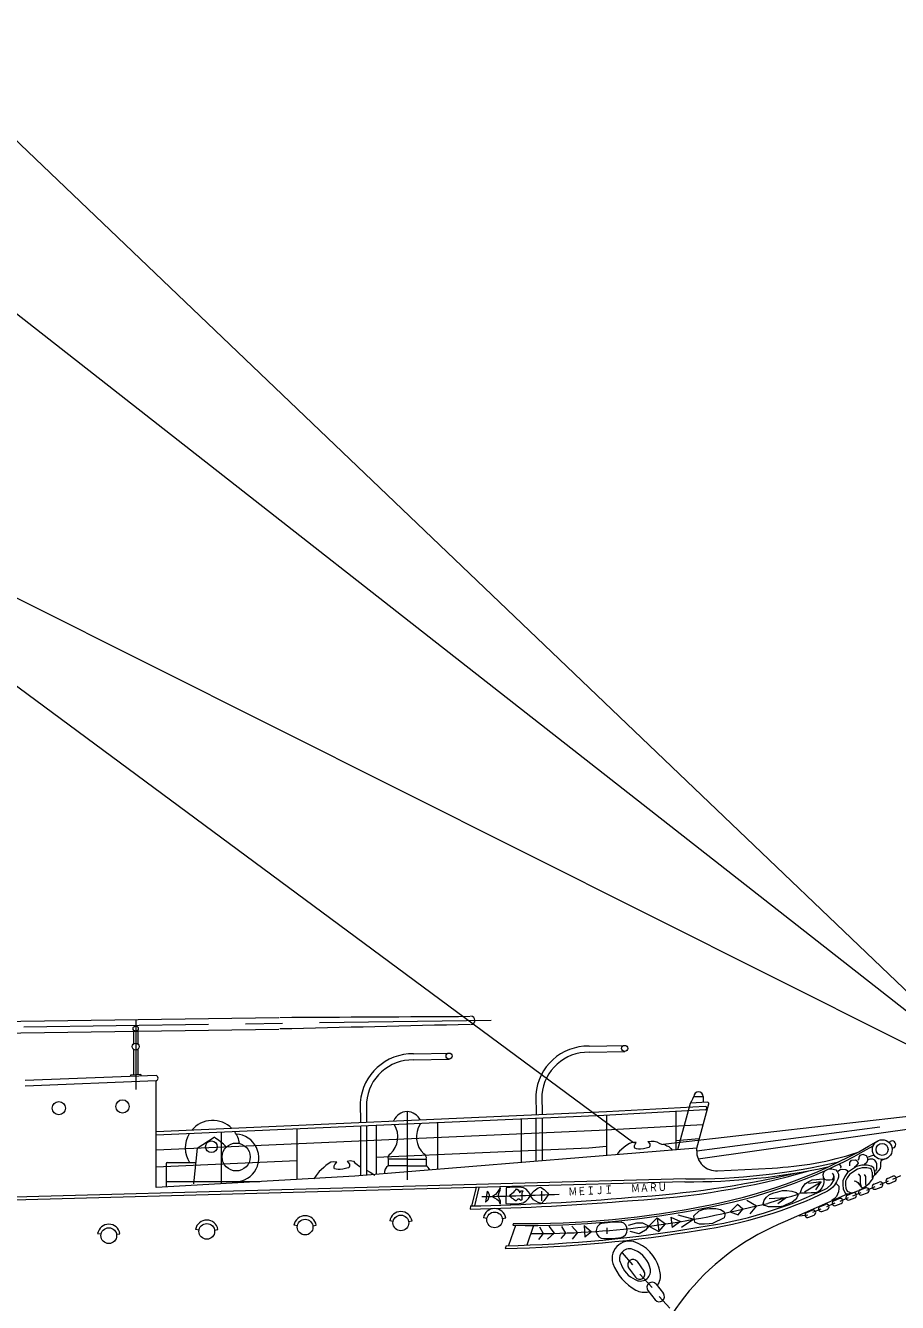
# Model space of a CAD drawing. Units: millimetres, scale not verified. Extents: x -51050 to 51050, y -29701 to 29699.
# Drawn here: x 18273 to 33251, y -16412 to 5522 of the extents above; entities that cross this region are included whole.
import ezdxf
from ezdxf.enums import TextEntityAlignment as Align

# ---------------------------------------------------------------- set-up
doc = ezdxf.new("R2010")
doc.units = ezdxf.units.MM
doc.header["$LTSCALE"] = 100
doc.linetypes.add('USER1', pattern=[50.8, 31.75, -6.35, 6.35, -6.35])
doc.layers.add('0-3_keijou', color=7, linetype='Continuous', lineweight=18)
doc.layers.add('0-6_center', color=7, linetype='USER1', lineweight=18)
doc.styles.add('ＭＳ ゴシック', font='')
doc.styles.get('ＭＳ ゴシック').set_extended_font_data('MS Gothic')

msp = doc.modelspace()

# ---------------------------------------------------------------- linework, layer by layer
at = {"layer": '0-3_keijou'}
for p, q in [((16756.5, -11601.3), (22623.8, -11515.3)), ((16759.4, -11801.3), (22626.7, -11715.2)), ((20130.5, -11734.4), (20130.5, -11968.3)), ((20200.1, -11734.4), (20200.1, -11968.3)), ((27955.2, -12009.5), (28564, -11995.9)), ((20130.5, -12066.1), (20130.5, -12503.5)), ((20200.1, -12066.1), (20200.1, -12500.7)), ((24937.4, -12246.8), (25550.8, -12233.2)), ((24939.7, -12141.8), (25548.5, -12128.3)), ((27952.9, -12114.4), (28566.3, -12100.9)), ((20255.2, -12498.5), (20075.4, -12505.7)), ((20255.2, -12498.5), (20255.2, -12522.3)), ((20517, -12511.9), (18267.3, -12601.4)), ((20517, -12605.4), (18267.3, -12694.9)), ((20075.4, -12505.7), (20075.4, -12529.5)), ((27039.7, -12843), (27042.7, -13193.3)), ((27144.7, -12842.1), (27147.7, -13188.7)), ((29220, -13695.3), (36239.8, -12891.8)), ((28253.4, -13140.2), (20517, -13479.8)), ((24024.2, -12975.4), (24027.2, -13325.7)), ((24129.2, -12974.5), (24132.1, -13321.1)), ((29953, -13102.4), (28205.8, -13200.5)), ((29949.9, -13046.5), (28253.4, -13140.2)), ((29446.9, -13130.8), (29446.9, -13789.5)), ((29478.2, -13787), (29693.8, -12990.6)), ((29988.3, -12974.2), (29693.8, -12990.6)), ((29802.7, -13760.4), (30008.7, -12999.4)), ((29830, -13947.7), (36258, -13032.2)), ((28205.8, -13200.5), (20517, -13538.1)), ((24132.1, -13379.4), (24132.1, -14224.3)), ((24299.4, -13372), (24299.4, -14210.6)), ((25352, -13325.8), (25352, -14124.5)), ((26787.9, -13262.8), (26787.9, -14007)), ((27042.2, -13251.6), (27042.2, -13986.2)), ((27147.7, -13247), (27147.7, -13977.6)), ((29910.6, -13361.6), (28126.3, -13461)), ((28253.5, -13197.8), (28253.5, -13887.1)), ((28126.3, -13461), (20517, -13795)), ((21221.4, -13764.1), (21513.1, -13575.9)), ((21635.6, -13489), (21635.6, -14374.7)), ((22935.3, -13431.9), (22935.3, -14298.9)), ((24026.7, -13384), (24026.7, -14232.9)), ((21221.4, -13764.1), (21159.2, -14377.2)), ((27948.4, -13760.8), (24299.4, -13921)), ((28253.5, -13735.7), (27948.4, -13760.8)), ((29844.9, -13604.5), (29446.9, -13637.3)), ((22935.3, -13980.9), (20517, -14087.1)), ((20691.6, -14030.2), (20691.6, -14429.8)), ((20711.6, -14010.2), (21196.5, -14010.2)), ((24500.6, -13951.5), (24500.6, -14063.9)), ((24828.7, -13952.6), (24500.6, -13952.6)), ((24828.7, -13952.6), (25156.8, -13952.6)), ((25156.8, -13951.5), (25156.8, -14063.9)), ((24828.7, -14063.9), (24500.6, -14063.9)), ((24828.7, -14063.9), (25156.8, -14063.9)), ((30158.8, -14149.3), (31097.9, -14103.1)), ((33078.7, -14284.8), (33170.3, -14244.7)), ((33173.2, -14294.7), (33310.7, -14232)), ((20691.6, -14336), (22299.7, -14336)), ((26627.6, -14420.2), (22453.5, -14534.7)), ((26643.1, -14370.5), (22469.1, -14485)), ((26013.5, -14437.1), (25936.9, -14754.5)), ((26060, -14435.8), (25983.4, -14753.5)), ((29599.8, -14338.7), (26627.6, -14420.2)), ((29615.4, -14288.9), (26643.1, -14370.5)), ((31655.3, -14511.6), (31938.7, -14341.6)), ((32610.9, -14480.3), (32704.7, -14445.8)), ((32862, -14423.4), (32720.3, -14488)), ((32846, -14381.3), (32939.4, -14345.7)), ((32878, -14465.4), (32971.4, -14429.8)), ((32955.4, -14387.8), (33096.7, -14326)), ((33114.7, -14367.2), (33206.3, -14327.2)), ((22453.5, -14534.7), (18279.5, -14649.2)), ((22469.1, -14485), (18295.1, -14599.4)), ((26201.5, -14502.6), (26175.2, -14689)), ((27138.7, -14500.2), (27138, -14665.1)), ((31347.8, -14609.1), (31026.6, -14710.6)), ((32158.3, -14663.9), (32251.8, -14628.3)), ((32267.8, -14670.3), (32409.1, -14608.5)), ((32392.6, -14566.7), (32485.6, -14530)), ((32425.5, -14650.4), (32518.6, -14613.8)), ((32486.6, -14580.1), (32626.4, -14522.5)), ((32641.9, -14564.8), (32735.8, -14530.2)), ((25919.2, -14754.9), (25913.9, -14807.8)), ((30827.6, -14750.9), (31026.6, -14710.6)), ((31560.2, -14923), (31710.4, -14905.4)), ((31692.4, -14867.1), (31784.4, -14828)), ((31727.5, -14950), (31819.6, -14910.9)), ((31799, -14862.7), (31938.8, -14805.1)), ((31923.2, -14762.8), (32017.1, -14728.3)), ((31954.3, -14847.3), (32048.2, -14812.8)), ((32174.3, -14705.9), (32032.6, -14770.5)), ((32190.3, -14748), (32283.8, -14712.4)), ((22942.7, -15094.5), (22883.6, -15084.1)), ((23208.6, -15094.5), (23267.7, -15084.1)), ((24587.8, -15022.9), (24528.7, -15012.5)), ((24853.7, -15022.9), (24912.8, -15012.5)), ((26198, -14970.3), (26139, -14959.9)), ((26463.9, -14970.3), (26523, -14959.9)), ((26687.4, -15088.1), (26570.6, -15436.7)), ((26655.7, -15053.3), (26644.2, -15087.5)), ((26998.7, -15089.3), (26885.5, -15427)), ((27867.8, -15089), (27882.1, -15293.1)), ((28257.7, -15133), (28261.3, -15234.2)), ((29123.2, -14959.1), (29154.9, -15195.6)), ((29359.8, -14946.9), (29381.7, -15122.4)), ((29750.2, -14932.4), (29767.7, -15030.7)), ((19570.9, -15241.1), (19511.8, -15230.7)), ((19836.8, -15241.1), (19895.8, -15230.7)), ((21253.9, -15167.9), (21194.8, -15157.5)), ((21519.8, -15167.9), (21578.9, -15157.5)), ((26526.9, -15437.7), (26510.6, -15486.1)), ((28706.3, -15763.8), (28525.3, -15562.3)), ((28779.3, -15711.2), (28896.3, -15873.4)), ((28633.3, -15816.5), (28750.3, -15978.7)), ((29036.6, -16153.8), (28823.3, -15926.1)), ((28965.6, -16209), (29088.4, -16366.9)), ((29107.7, -16098.5), (29230.5, -16256.4)), ((29340.4, -16513.2), (29159.4, -16311.6))]:
    msp.add_line(p, q, dxfattribs=at)
for points in [[(11034.4, 10153.4), (11039, 10103.6), (11238.2, 10122.4), (35419.2, -12985.7), (11792.3, 5524.1)], [(35419.2, -12985.7), (11792, -1142), (28719.4, -13664.2)], [(29802.7, -13805), (29802.7, -13760.4), (23927.3, -14241), (20517, -14440), (20517, -12605.4)], [(29693.8, -12990.6), (29716.7, -12946.2), (29735.3, -12912.1), (29752.3, -12874.9), (29915, -12874.9), (29915, -12978.3)], [(28965.4, -13645.6), (28996.4, -13685.2), (28999.9, -13723.2), (28986.1, -13752.5), (28955, -13757.7), (28886, -13771.4), (28839.4, -13778.3), (28804.9, -13778.3), (28768.7, -13774.9), (28742.8, -13764.5), (28734.2, -13747.3), (28735.9, -13718), (28748, -13692.1), (28763.5, -13662.8), (28735.9, -13662.8), (28694.5, -13666.2), (28649.7, -13681.8), (28601.4, -13711.1), (28555.6, -13745.4), (28513.4, -13783.5), (28478.9, -13814.6), (28449.6, -13849.1), (28434.8, -13872.3)], [(28965.4, -13645.6), (29018.4, -13640.4), (29069.4, -13642.5), (29117.3, -13655.3), (29157.7, -13678.7), (29198.8, -13691.8), (29255, -13701.2), (29289.7, -13719.9), (29321.8, -13735.9), (29360.6, -13769.3), (29382.1, -13794.8)], [(23797.2, -13985.3), (23836.6, -14035.2), (23840.1, -14073.1), (23826.3, -14102.4), (23795.2, -14107.6), (23726.2, -14121.4), (23679.7, -14128.3), (23645.2, -14128.3), (23608.9, -14124.8), (23583.1, -14114.5), (23574.4, -14097.2), (23576.2, -14067.9), (23588.2, -14042.1), (23620.2, -14004.2), (23568.9, -13998.8), (23517.6, -14002.4), (23473.5, -14029.4), (23429.4, -14060), (23395.8, -14095.3), (23353.6, -14133.5), (23319.1, -14164.5), (23265.1, -14232.4), (23227.8, -14286.2)], [(23797.2, -13985.3), (23850.1, -13975.5), (23905.7, -13987.8), (23932.7, -14012.4), (23968, -14040.9), (23999.9, -14064.4), (24026.7, -14085.3)], [(33032.7, -13950.8), (32972.7, -13974.8), (32957.9, -14014.2), (32957.9, -14070.9), (32955.4, -14110.4), (32925.8, -14147.3), (32896.2, -14181.9), (32860.4, -14219.2), (32836.6, -14248.9), (32823, -14291.5), (32795.9, -14324.5), (32753.3, -14378.7), (32706.8, -14421.3), (32660, -14451.6), (32602.2, -14487.1), (32546, -14508.4), (32509.2, -14522), (32466.6, -14537.5), (32422, -14549.1), (32385.5, -14550.7)], [(32431.4, -14065.1), (32433.2, -14008.1), (32462.5, -13970.1), (32533.4, -13959.7), (32561, -13978.7), (32576.6, -14018.4), (32557.6, -14044.4), (32536.8, -14070.3), (32514.4, -14089.3)], [(32668.7, -13872.1), (32639.5, -13876.7), (32603, -13889.8), (32588.3, -13916.1), (32586.9, -13945.3), (32572.3, -13970.2)], [(32668.7, -13872.1), (32711.4, -13888.9), (32739, -13930.3), (32735.6, -13977), (32711.4, -14021.9), (32692.4, -14039.2), (32680.3, -14044.4)], [(32881.1, -14154.8), (32899.7, -14110.1), (32899.7, -14065.5), (32897.8, -14030.1), (32884.8, -14002.2), (32860.6, -13966.9), (32829, -13952), (32808.5, -13952), (32776.9, -13952), (32745.3, -13961.3)], [(32752.9, -13913), (32815.1, -13885.4), (32847.9, -13882)], [(24132.1, -14138.1), (24132.6, -14138.3), (24193.1, -14171.9), (24272.1, -14224)], [(32860.4, -14219.2), (32865.1, -14172.5), (32846.4, -14102.6), (32799.8, -14069.9), (32729.8, -14056), (32641.1, -14056), (32547.8, -14079.3), (32459.2, -14135.2), (32393.9, -14181.9), (32347.2, -14247.1), (32314.6, -14321.8), (32314.6, -14391.7), (32319.2, -14461.7), (32351.9, -14536.3), (32385.5, -14550.7), (31321.3, -15024.4)], [(32152.2, -14243.2), (32149.3, -14277.1), (32128.7, -14303.6), (32089.6, -14313.9), (32032.7, -14313.9), (32003.6, -14300.7), (31979.9, -14263.7), (31977.2, -14216.1), (31989.1, -14172.5), (32022.2, -14138.1), (32073.2, -14115.8), (32126.6, -14114.4), (32194, -14131.6), (32217.8, -14164.6), (32236.3, -14208.2), (32237.6, -14259.7), (32228.2, -14295.1), (32204, -14342.3), (32172.3, -14395.2), (32138.4, -14431.1), (32100.4, -14467), (32053.7, -14497.3)], [(32045.7, -14449.4), (32112.5, -14387.1), (32162.4, -14305.6), (32166.9, -14255.8), (32153.3, -14212.8), (32135.2, -14192.5), (32147.1, -14214.5), (32152.2, -14243.2)], [(32234.7, -14158.5), (32267.1, -14129.5), (32308, -14121), (32362.6, -14126.1), (32388.1, -14143.1), (32400.1, -14161.9), (32401.8, -14167)], [(32281.5, -14104.6), (32282.9, -14075.4), (32272.7, -14057.8), (32261, -14041.7), (32250.8, -14041.7)], [(32819.5, -14176.2), (32807.2, -14130), (32781.7, -14112.2), (32725.3, -14101), (32646.7, -14101), (32565.7, -14121.2), (32484.3, -14172.6), (32426.1, -14214.1), (32386.6, -14269.5), (32359.6, -14331.2), (32359.6, -14390.2), (32363.6, -14450.8), (32386, -14501.9), (32467.9, -14537)], [(32576.4, -14202.8), (32609.6, -14242.7), (32609.6, -14295.9), (32611.9, -14362.4), (32629.6, -14424.4), (32660, -14451.6)], [(32680.6, -14211.6), (32705, -14251.5), (32705, -14298.1), (32705, -14360.1), (32706.8, -14421.3)], [(32819.5, -14176.2), (32819.5, -14217.8), (32819.5, -14264.9), (32823, -14291.5)], [(18279.5, -14649.2), (14105.5, -14763.7), (9809.9, -14826.4), (4272.9, -14960.7), (2130.2, -14997.1), (-3174.3, -15108.3), (-6614.3, -15144.5), (-10504.1, -15164.5), (-13428.2, -15170.6), (-14589.5, -15156.2), (-17183.6, -15123.4), (-22464.5, -15033.7), (-28625.4, -14909.7), (-31773.6, -14853.8), (-34556.7, -14790), (-36864.9, -14729.5), (-38087, -14679.7), (-39402.4, -14645.5), (-40252.8, -14601.3), (-41344.7, -14509.5), (-41865.9, -14445), (-42111.6, -14390.2)], [(26427.5, -14438.7), (26408.6, -14474.4), (26376.6, -14523.3), (26348.4, -14559.1), (26314.5, -14579.8), (26295.7, -14591.1), (26331.4, -14613.7), (26371, -14636.3), (26389.8, -14655.1), (26408.6, -14679.6), (26418.1, -14709.7), (26425.6, -14726.6)], [(26427.5, -14438.7), (26418.6, -14493.2), (26402.9, -14531.4), (26392.5, -14569.6), (26392.5, -14585.3), (26397.7, -14600.9), (26408.1, -14625.2), (26423.8, -14660), (26423.8, -14684.3), (26425.6, -14726.6)], [(31848, -14477.6), (31938.7, -14341.6), (31723.3, -14371.8)], [(32205.7, -14373.3), (32243.2, -14415.9), (32246.6, -14453.4), (32238.1, -14514.8), (32205.7, -14589.8), (32166.5, -14632.4), (32123.9, -14661.4)], [(32508.1, -14324), (32537.8, -14331.6), (32569.8, -14354.5), (32594.2, -14388), (32629.6, -14424.4)], [(18295.1, -14599.4), (14121.1, -14713.9), (9825.5, -14776.6)], [(26201.5, -14502.6), (26227.9, -14532.8), (26237.3, -14562.9), (26239.2, -14589.2), (26227.9, -14613.7), (26212.8, -14653.2), (26175.2, -14689)], [(30663.2, -14657.4), (30827.6, -14750.9), (30713.6, -14891.6)], [(31045.5, -14625.6), (31347.8, -14609.1), (31194.3, -14720)], [(31347.8, -14609.1), (31437.8, -14586.2), (31510.6, -14562.5), (31573.5, -14541.5)], [(29480.4, -14909.6), (29754.8, -14983.9), (29542.1, -15123.1)], [(29750.2, -14932.4), (29842.3, -14840.8), (29926.5, -14808.2), (30024.4, -14800.1), (30130.4, -14800.1), (30209.2, -14816.4), (30255.4, -14843.5), (30288.1, -14878.8), (30288.1, -14914.2), (30271.7, -14957.6), (30220.1, -14987.5), (30130.4, -15025.6), (30073.3, -15055.4), (30019, -15060.9), (29937.4, -15069), (29850.4, -15066.3), (29767.7, -15030.7)], [(27103.2, -15112.7), (27164.5, -15227.8), (27084.2, -15333.5)], [(27264.6, -15103.2), (27353.1, -15224.9), (27240.9, -15324)], [(27483.1, -15110.4), (27547.7, -15219.4), (27468.9, -15312.1)], [(27656.5, -15100.9), (27754.8, -15210.9), (27666, -15326.4)], [(27867.8, -15089), (27995.8, -15197.5), (27882.1, -15293.1)], [(28175, -15052.8), (28315.5, -15032.9), (28428.4, -15026.6), (28511.3, -15032.9)], [(28981.1, -15103.1), (28878.4, -15048.3), (28766.8, -15048.3), (28627.4, -15088.1)], [(28981.1, -15103.1), (28922.2, -15171.7), (28814.6, -15235.4), (28659.2, -15195.6)], [(28981.1, -15103.1), (29123.2, -14959.1), (29268.1, -15063.6)], [(28981.1, -15103.1), (29154.9, -15195.6), (29268.1, -15063.6)], [(29359.8, -14946.9), (29527.2, -15023.1), (29381.7, -15122.4)], [(28212.7, -15315.3), (28307.5, -15312.5), (28408.9, -15306.8), (28504.6, -15295.4)]]:
    msp.add_lwpolyline(points, dxfattribs=at)
for points in [[(26529.4, -14441.8), (26522.3, -14713.7), (26600.3, -14715.8), (26690.2, -14716.1), (26751.7, -14711.3), (26819.7, -14700), (26865.3, -14671.1), (26915, -14628.6), (26933.9, -14593.1), (26943.7, -14570.6), (26933.9, -14541.1), (26910.2, -14508), (26872.4, -14467.8), (26827.4, -14444.1), (26754.1, -14429.9), (26657.1, -14429.9)], [(26816.9, -14492.8), (26798.8, -14533.7), (26798.8, -14576.9), (26798.8, -14620.1), (26798.8, -14651.9), (26782.8, -14658.7), (26751, -14638.2), (26732.8, -14638.2), (26719.2, -14649.6), (26698.7, -14667.8), (26687.4, -14667.8), (26669.2, -14649.6), (26648.7, -14631.4), (26626, -14620.1), (26614.6, -14611), (26585.1, -14586), (26594.2, -14570.1), (26635.1, -14536), (26660.1, -14515.5), (26680.5, -14495.1), (26696.5, -14476.9), (26705.6, -14463.3), (26735.1, -14476.9), (26753.3, -14508.7), (26760.1, -14526.9), (26771.5, -14515.5), (26787.4, -14497.4)], [(26943.7, -14570.6), (27009.5, -14493.9), (27080.9, -14445.4), (27120.9, -14434), (27180.8, -14471.1), (27240.8, -14531), (27257.6, -14559.8), (27223.7, -14605.2), (27180.8, -14662.3), (27138, -14710.9), (27078, -14696.6), (27000.9, -14650.9), (26963.8, -14605.2)], [(31579.4, -14533.4), (31615.5, -14446.2), (31672.6, -14371.1), (31726.8, -14332), (31786.9, -14305), (31862.1, -14299), (31910.2, -14293), (31967.3, -14290), (31985.3, -14296), (31988.3, -14320), (31988.3, -14353.1), (31973.3, -14401.1), (31952.3, -14446.2), (31919.2, -14488.3), (31886.1, -14515.3), (31832, -14530.4), (31768.9, -14530.4), (31702.7, -14536.4), (31660.6, -14536.4), (31609.5, -14536.4)], [(30945.4, -14715.5), (30964.5, -14658.1), (31000.4, -14605.5), (31050.7, -14557.6), (31129.6, -14526.5), (31196.6, -14509.8), (31275.6, -14490.7), (31352.2, -14488.3), (31438.3, -14497.8), (31512.5, -14521.7), (31538.8, -14548.1), (31541.2, -14576.8), (31524.5, -14615), (31495.7, -14648.5), (31440.7, -14691.6), (31388.1, -14713.1), (31335.4, -14737), (31287.6, -14756.1), (31227.7, -14768.1), (31160.7, -14768.1), (31110.5, -14768.1), (31038.7, -14768.1), (30990.9, -14753.7), (30962.1, -14744.2)], [(30597.7, -14807.6), (30503, -14731.5), (30379.8, -14857.9), (30514.8, -14909.4)]]:
    msp.add_lwpolyline(points, close=True, dxfattribs=at)
for centre, radius in [((20165.3, -11707), 44.3), ((20165.3, -12017.2), 60), ((28565.2, -12048.4), 52.5), ((25549.7, -12180.8), 52.5), ((19938.8, -13045), 113.8), ((18846.1, -13075.8), 113.8), ((21466.7, -13737.6), 100), ((21891.5, -13913.5), 240), ((32990.7, -13786.6), 169.4), ((32987.6, -13783.5), 103.7), ((24720.7, -15046.4), 135), ((26331, -14993.8), 135), ((19703.8, -15264.5), 135), ((21386.9, -15191.4), 135), ((23075.7, -15117.9), 135)]:
    msp.add_circle(centre, radius, dxfattribs=at)
for centre, radius, start, end in [((-1386481.6, 253079752.5), 253095190.4, 270.319, 270.31974), ((25923.8, -11566.9), 70, 271.04124, 90.63949), ((6037350.8, -253035426.6), 253095190.4, 91.361, 91.36174), ((27935.5, -12907.4), 898.1, 88.74328, 175.88971), ((24920, -13039.8), 898.1, 88.74328, 175.88971), ((24920.2, -13040.5), 793.9, 88.76113, 175.23146), ((27935.8, -12908.1), 793.9, 88.76113, 175.23146), ((20502.1, -12558.6), 49, 287.64025, 72.35975), ((29833.7, -12876.8), 81.4, 1.36618, 178.63382), ((24836.9, -13395.3), 262, 91.78515, 155.73441), ((24820.5, -13395.3), 262, 25.97006, 88.21485), ((29951.4, -13074.4), 28, 273.18837, 93.18837), ((29989.4, -12994.2), 20, 344.8557, 93.18837), ((21487.2, -13756.2), 470, 45.20666, 139.8206), ((24266.8, -13567.2), 401.7, 312.88444, 31.31606), ((24632.2, -13314.7), 43.7, 141.56133, 161.60924), ((25390.7, -13567.2), 401.7, 146.74852, 227.11556), ((25025.2, -13314.7), 43.7, 312.54545, 326.96591), ((21487.2, -13756.2), 470, 149.27456, 212.70517), ((20898.8, -14570), 1168.6, 45.11088, 58.28293), ((21870.6, -13928.7), 410, 263.39144, 86.85022), ((21487.2, -13756.2), 470, 9.20244, 36.17117), ((30137.6, -13814.9), 335.1, 178.29914, 273.61335), ((28282.5, -5825.9), 9080.8, 281.14109, 300.74094), ((28292.4, -5860.4), 9080.8, 281.14109, 300.00252), ((33159.5, -13700.3), 61.8, 269.01295, 145.14942), ((20711.6, -14030.2), 20, 90, 180), ((24580.5, -13932.9), 82, 119.49467, 193.14591), ((25076.9, -13932.9), 82, 346.85409, 60.50533), ((29707.1, -3152.4), 11136.9, 269.52807, 283.17801), ((30839.8, -8544), 5565, 272.65806, 287.98628), ((24586.7, -14185.3), 148.9, 125.34515, 185.3447), ((25017, -14240.2), 225, 27.70236, 51.58084), ((27541.4, 2896.6), 17540, 273.72345, 283.02361), ((28008.4, -1250.3), 13426.3, 272.95346, 286.0763), ((29691.6, -3202.2), 11136.9, 269.52807, 282.2656), ((33188.3, -14285.9), 45, 293.61424, 113.61424), ((28832.3, -7842.5), 7346.8, 277.8888, 295.9371), ((32720.3, -14488), 45, 290.20076, 110.20076), ((32862, -14423.4), 45, 110.83491, 290.83491), ((32955.4, -14387.8), 45, 290.83491, 110.83491), ((33096.7, -14326), 45, 113.61424, 293.61424), ((25088.2, 26761.9), 41577.9, 271.13792, 274.98374), ((25068.5, 26814.3), 41577.9, 271.17242, 274.98374), ((25350.1, 30344.8), 44945.2, 270.97374, 272.66645), ((28840.3, -7890.5), 7346.8, 277.8888, 295.9371), ((32174.3, -14705.9), 45, 110.83491, 290.83491), ((32267.8, -14670.3), 45, 290.83491, 110.83491), ((32409.1, -14608.5), 45, 111.50251, 291.50251), ((32502.1, -14571.9), 45, 291.50251, 111.50251), ((32626.4, -14522.5), 45, 110.20076, 290.20076), ((24720.7, -15046.4), 195, 10, 170), ((26331, -14993.8), 195, 10, 170), ((26904.3, 524.3), 15613.9, 269.0457, 281.61173), ((26894.4, 558.8), 15613.9, 269.12389, 281.61173), ((27018.2, 200.5), 15429, 269.80149, 284.29399), ((31710, -14908.6), 45, 113.01175, 293.01175), ((31802, -14869.5), 45, 293.01175, 113.01175), ((31938.8, -14805.1), 45, 110.20076, 290.20076), ((32032.6, -14770.5), 45, 290.20076, 110.20076), ((19703.8, -15264.5), 195, 10, 170), ((21386.9, -15191.4), 195, 10, 170), ((23075.7, -15117.9), 195, 10, 170), ((26032.1, 7155.2), 22598.3, 271.2545, 279.70253), ((28209.9, -15181.8), 133.6, 105.12783, 271.20137), ((28474.2, -15163.3), 135.5, 282.94479, 74.13761), ((32877.2, -18910.5), 4186, 111.82002, 167.99223), ((26040.1, 7107.3), 22598.3, 271.19305, 279.70253), ((28647.3, -15656.9), 297.6, 59.42835, 196.84327), ((28647.6, -15661.7), 171.6, 60.34013, 209.32491), ((28569.6, -15925.5), 443.9, 10.18174, 68.46705), ((28532.8, -15990.9), 647.4, 7.60939, 65.7518), ((29170.1, -15441.5), 862.1, 200.4755, 241.48395), ((28941.6, -15591.7), 469.6, 199.14518, 245.37191), ((28706.3, -15763.8), 90, 35.79843, 215.79843), ((28837.1, -15873.3), 171.5, 237.90076, 8.81209), ((28823.3, -15926.1), 90, 215.79843, 35.79843), ((28901.2, -15959.7), 278.6, 324.07762, 11.2894), ((28901.2, -15959.7), 278.6, 239.19991, 286.34504), ((29036.6, -16153.8), 90, 37.87646, 217.87646), ((29159.4, -16311.6), 90, 217.87646, 37.87646)]:
    msp.add_arc(centre, radius, start, end, dxfattribs=at)
at = {"layer": '0-6_center'}
for p, q in [((13163.6, -11754), (26272.2, -11561.7)), ((20165.3, -11551.3), (20165.3, -12752.8)), ((29802.7, -13805), (37655.6, -12787.2)), ((24828.7, -13125.7), (24828.7, -14307.2))]:
    msp.add_line(p, q, dxfattribs=at)

# ---------------------------------------------------------------- texts
at = {"layer": '0-3_keijou', "style": 'ＭＳ ゴシック', "width": 0.8}
msp.add_text('ＭＥＩＪＩ\u3000\u3000ＭＡＲＵ', height=137.5, rotation=3, dxfattribs=at).set_placement((27602.5, -14621.8), align=Align.BOTTOM_LEFT)

doc.saveas('drawing.dxf')
